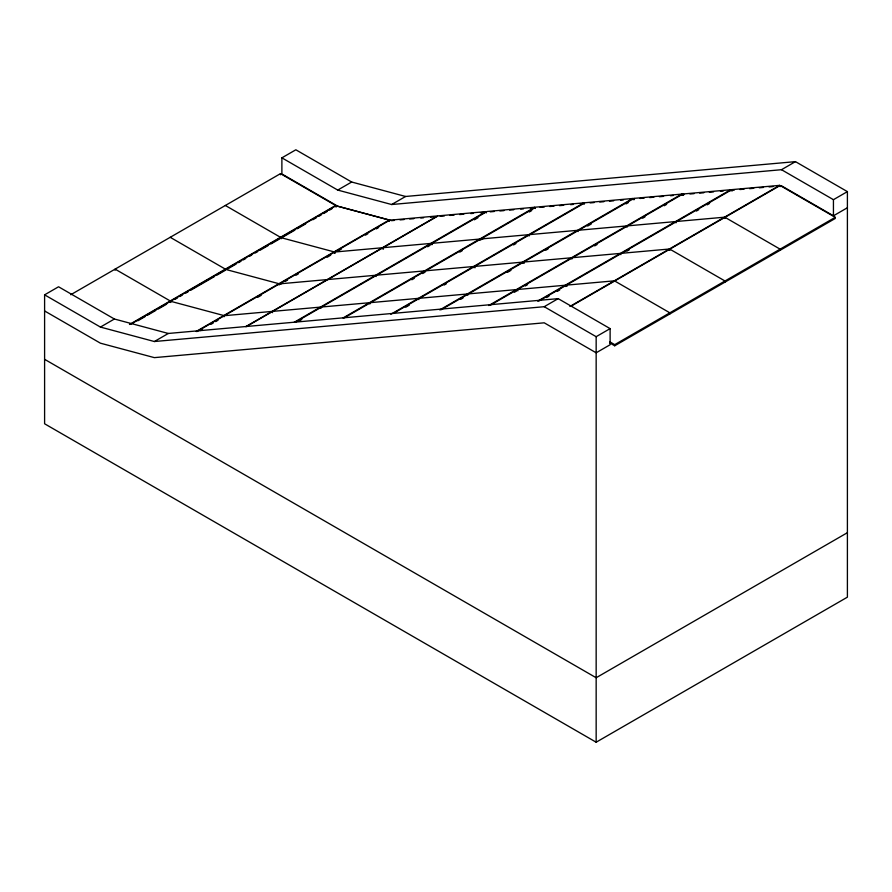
<?xml version="1.0" encoding="UTF-8"?>
<svg xmlns="http://www.w3.org/2000/svg" width="892" height="892" viewBox="0 0 892 892"><rect width="100%" height="100%" fill="white"/><g stroke="black" fill="none" stroke-linecap="round" stroke-linejoin="round"><path stroke-width="1.34" d="M394.42 220.402L391.644 220.647L337.722 206.197L281.883 173.962L281.883 157.839L295.843 149.789L351.671 182.024L405.604 196.474L795.463 161.642L847.4 191.624L847.4 597.161L596.157 742.211L44.6 423.778L44.6 294.839L58.56 286.778L114.388 319.013L168.32 333.463L558.18 298.642L610.117 328.624L610.117 344.736L596.157 352.797L544.22 322.815L154.361 357.636L100.428 343.186L44.6 310.951M70.736 294.739L280.489 173.639L335.626 205.472L335.626 206.598M44.6 294.839L100.428 327.074L114.388 319.013M281.883 157.839L337.722 190.074L351.671 182.024M129.474 324.487L335.626 205.472M130.99 324.097L335.938 205.773L389.202 220.034L389.447 221.272M137.859 320.774L145.05 316.627M147.448 315.244L155.844 310.394M158.241 309.011L166.626 304.172M175.022 299.322L177.419 297.939M179.816 296.557L182.202 295.174M185.804 293.1L188.201 291.706M190.598 290.324L214.571 276.487M216.968 275.104L225.353 270.265L225.353 269.128L170.227 237.305M227.75 268.871L236.146 264.032M238.543 262.649L240.94 261.267M243.338 259.884L245.735 258.502M249.325 256.417L251.722 255.034M255.324 252.96L257.721 251.577M260.118 250.195L268.503 245.345M270.9 243.962L279.296 239.123M294.873 230.125L280.489 238.432L280.489 237.305L225.353 205.472M297.27 228.742L305.655 223.892M312.847 219.744L316.448 217.67M318.845 216.288L321.243 214.905M323.64 213.523L327.23 211.437M329.627 210.055L332.025 208.672M100.428 327.074L154.361 341.524L168.32 333.463M337.722 190.074L391.644 204.524L405.604 196.474M196.229 331.445L389.202 220.034M196.797 331.601L389.759 220.19L437.515 215.931L245.735 326.639M200.076 330.609L202.473 329.226M210.869 324.376L213.266 322.993M215.652 321.611L218.049 320.228M257.61 297.393L261.2 295.319M280.378 284.247L282.775 282.864M285.172 281.482L287.57 280.099M295.966 275.249L298.363 273.866M327.13 257.264L330.72 255.179M337.912 251.031L341.502 248.957M365.475 235.12L367.872 233.726M376.268 228.887L378.665 227.505M246.37 326.583L438.139 215.875L485.884 211.605L486.374 212.865M294.115 322.324L485.884 211.605M295.297 322.213L487.077 211.504L534.821 207.234L535.312 208.494M299.4 320.819L301.797 319.425M427.647 246.772L430.044 245.389M474.388 219.789L477.989 217.704M343.052 317.953L534.821 207.234M344.279 317.842L536.047 207.122L583.803 202.863L584.282 204.123M411.859 279.765L414.256 278.382M422.641 273.543L425.038 272.16L424.547 270.9L376.803 275.16M459.793 252.09L462.19 250.708M481.368 239.636L483.765 238.253M529.313 211.95L531.71 210.568M390.83 314.274L583.803 202.863M393.216 313.471L584.985 202.752L632.729 198.492L633.22 199.752M405.704 307.227L409.294 305.153M444.06 285.083L446.457 283.701M513.569 244.943L515.966 243.561M439.767 309.903L632.729 198.492M440.994 309.792L633.967 198.381L681.711 194.11L682.202 195.37M460.629 299.389L463.026 298.006M507.37 272.406L510.971 270.332M545.726 250.262L548.123 248.879M587.672 226.044L591.273 223.97M626.028 203.9L628.425 202.517M488.738 305.521L681.711 194.11M489.931 305.421L682.893 194.01L730.648 189.74L731.128 191M514.405 292.253L516.803 290.87L516.312 289.61L468.556 293.869M525.187 286.02L527.585 284.637M594.708 245.891L597.105 244.508M642.653 218.205L645.05 216.823M664.217 205.751L666.614 204.368M537.675 301.15L730.648 189.74M538.913 301.039L731.875 189.628L779.619 185.369L780.11 186.629M546.551 297.571L548.948 296.189M557.344 291.338L559.741 289.956M626.853 251.21L629.25 249.816M696.373 211.07L698.771 209.687M707.166 204.837L709.564 203.454M154.361 341.524L544.22 306.703L558.18 298.642M391.644 204.524L781.503 169.703L795.463 161.642M569.876 306.469L779.619 185.369M571.56 305.9L780.11 185.503L835.246 217.325L835.246 218.462L614.711 345.784L609.916 343.019M544.22 306.703L596.157 336.685L610.117 328.624M781.503 169.703L833.44 199.685L847.4 191.624M781.503 185.815L833.44 215.808L847.4 207.747M609.916 341.881L614.711 344.658L835.246 217.325M847.4 532.691L596.157 677.742L44.6 359.309M399.973 219.9L404.132 219.532M409.684 219.031L413.843 218.663M420.779 218.038L423.555 217.793M430.49 217.18L433.267 216.923M440.202 216.31L444.372 215.931M449.914 215.44L454.084 215.072M459.625 214.571L463.795 214.203M470.731 213.578L473.507 213.333M480.442 212.709L484.601 212.341M490.154 211.85L494.313 211.471M499.866 210.98L504.025 210.601M509.577 210.111L513.736 209.743M520.672 209.118L523.448 208.873M530.383 208.249L534.553 207.881M540.095 207.379L544.265 207.011M549.807 206.52L553.977 206.141M559.518 205.651L563.688 205.283M570.624 204.658L573.4 204.413M580.335 203.789L584.494 203.421M590.047 202.919L594.206 202.551M599.759 202.06L603.917 201.681M609.47 201.191L613.629 200.811M620.564 200.198L623.341 199.953M630.276 199.329L634.446 198.961M639.988 198.459L644.158 198.091M649.711 197.589L653.869 197.221M659.422 196.731L663.581 196.351M670.516 195.738L673.293 195.482M680.228 194.869L684.387 194.501M689.94 193.999L694.099 193.631M699.651 193.129L703.81 192.761M709.363 192.259L713.522 191.891M720.457 191.278L723.234 191.022M730.18 190.409L734.339 190.029M739.892 189.539L744.051 189.171M749.603 188.669L753.762 188.301M759.315 187.799L763.474 187.431M769.027 186.941L773.186 186.562M480.922 238.956L528.666 234.685L529.157 235.945M529.848 234.585L577.592 230.314L578.083 231.574M578.83 230.214L626.574 225.944L627.065 227.204M627.767 225.843L675.512 221.573L676.002 222.833M676.738 221.461L724.494 217.202L724.984 218.462L724.984 217.325L780.11 249.158L780.11 250.284M279.497 283.857L327.241 279.586M327.866 279.53L375.621 275.271L376.112 276.531M425.785 270.789L473.529 266.518L474.02 267.778M572.631 257.665L620.375 253.406L620.865 254.666M621.612 253.295L669.357 249.024L669.847 250.284L669.847 249.158L724.984 280.991L724.984 282.117M224.36 315.69L272.105 311.42L272.595 312.679M272.74 311.364L320.484 307.104L320.975 308.353M321.666 306.993L369.422 302.734L369.901 303.982M370.648 302.622L418.393 298.352L418.883 299.612M419.586 298.251L467.33 293.981L467.821 295.241M614.22 280.857L566.476 285.128L566.966 286.388M225.676 269.429L278.928 283.701L279.185 284.938M614.711 280.991L669.847 312.824L669.847 313.951M731.875 189.628L732.365 190.888M682.893 194.01L683.383 195.27M633.967 198.381L634.457 199.641M571.928 259.037L571.449 257.777L523.693 262.036L524.184 263.296M565.729 286.499L565.238 285.239L517.494 289.499L517.984 290.759M522.957 263.408L522.467 262.148L474.711 266.418L475.202 267.678M480.175 240.327L479.684 239.067L431.94 243.326L432.43 244.586M431.237 244.698L430.747 243.438L383.002 247.697L383.493 248.957M382.869 249.013L382.378 247.753L334.634 252.023L335.113 253.283M335.938 205.773L336.195 207.011M334.31 253.105L334.065 251.867L280.813 237.606L281.058 238.833M224.048 316.772L223.792 315.534L170.539 301.262L170.796 302.5M833.44 199.685L833.44 215.808M614.711 344.658L614.711 345.784M596.157 336.685L596.157 742.211M280.489 173.639L280.489 174.765M170.227 302.087L170.227 300.961L115.09 269.128L115.09 270.265"/></g></svg>
